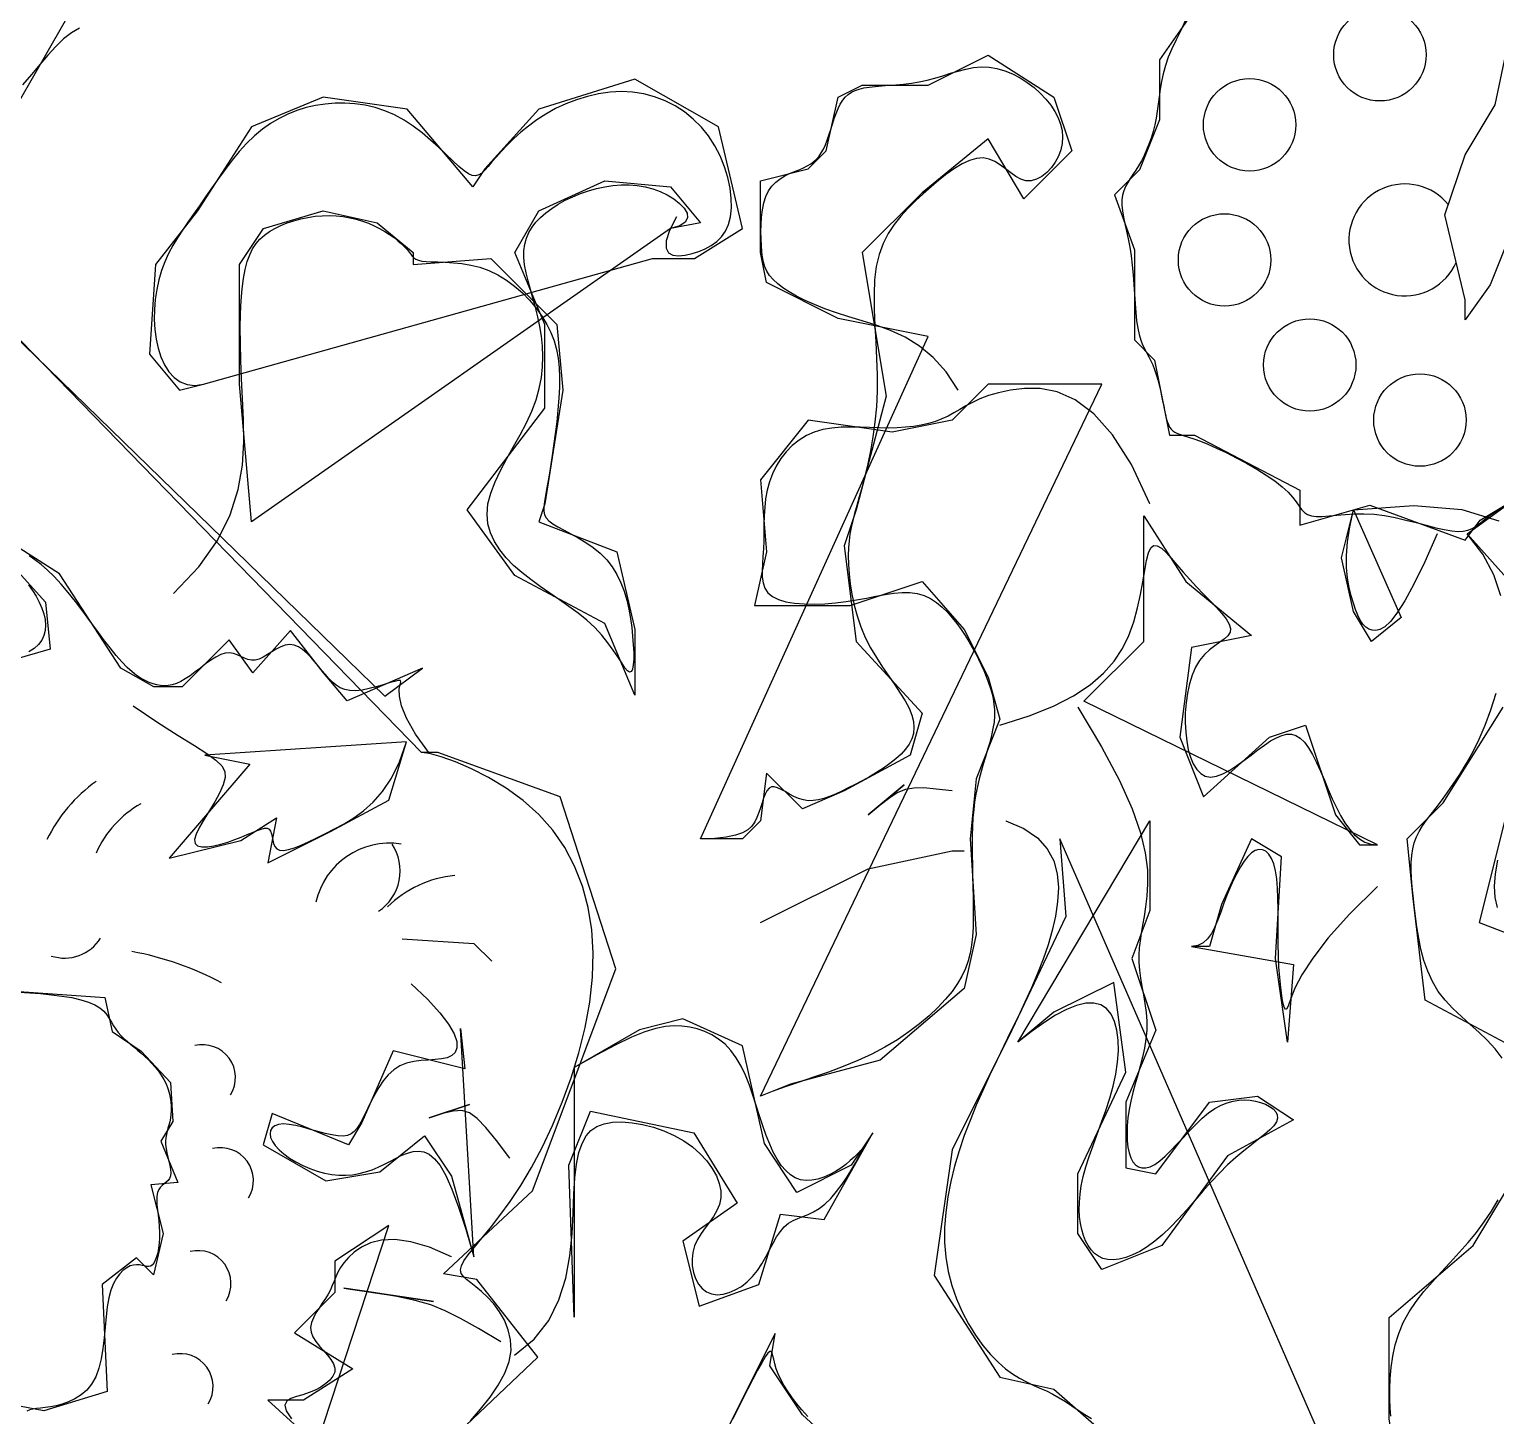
# Model space of a CAD drawing. Header units: metres. Extents: x -5582206 to 1721362, y -2047520 to 6750995.
# Drawn here: x 3671.8 to 3916.4, y 1794.6 to 2026 of the extents above; entities that cross this region are included whole.
import ezdxf

# ---------------------------------------------------------------- set-up
doc = ezdxf.new("R2010")
doc.units = ezdxf.units.M
doc.layers.add('3', color=3, linetype='Continuous')
doc.layers.add('7', color=7, linetype='Continuous')

msp = doc.modelspace()

# ---------------------------------------------------------------- linework, layer by layer
at = {"layer": '3'}
for points in [[(3745.38, 1793.79), (3747.08, 1795.73), (3748.65, 1797.71), (3750.03, 1799.71), (3751.13, 1801.7), (3751.86, 1803.64), (3752.17, 1805.51), (3752.09, 1807.29), (3751.7, 1808.97), (3751.05, 1810.54), (3750.21, 1811.97), (3749.26, 1813.27), (3748.24, 1814.4), (3747.23, 1815.36), (3746.29, 1816.14), (3745.45, 1816.78), (3744.74, 1817.33), (3744.2, 1817.85), (3743.85, 1818.36), (3743.73, 1818.94), (3743.87, 1819.62), (3744.3, 1820.45), (3745.03, 1821.48), (3746.04, 1822.73), (3747.28, 1824.23), (3748.72, 1825.98), (3750.3, 1828.02), (3752, 1830.36), (3753.77, 1833.02), (3755.57, 1836.03), (3757.35, 1839.38), (3759.07, 1843.03), (3760.69, 1846.92), (3762.17, 1850.99), (3763.46, 1855.17), (3764.51, 1859.41), (3765.29, 1863.64), (3765.76, 1867.8), (3765.87, 1871.84), (3765.62, 1875.73), (3765.01, 1879.45), (3764.06, 1882.99), (3762.76, 1886.33), (3761.11, 1889.45), (3759.12, 1892.33), (3756.8, 1894.95), (3754.17, 1897.3), (3751.33, 1899.36), (3748.41, 1901.13), (3745.55, 1902.6), (3742.87, 1903.76), (3740.5, 1904.6), (3738.56, 1905.11), (3737.19, 1905.28), (3483.98, 2165.54)], [(3867.04, 2035.1), (3877.07, 2051.79), (3886.26, 2074.34), (3893.78, 2086.03), (3911.33, 2089.37), (3924.71, 2084.36), (3934.74, 2062.65), (3933.9, 2033.43), (3928.89, 2003.37), (3918.86, 1991.68), (3915.51, 1983.33), (3911.33, 1977.48), (3911.33, 1980.82), (3907.99, 1995.02), (3911.33, 2005.04), (3916.35, 2013.39), (3919.69, 2029.25), (3923.04, 2049.29), (3923.04, 2065.99), (3914.68, 2076.01), (3896.29, 2076.01), (3890.44, 2065.15), (3878.74, 2048.45), (3870.38, 2038.44)], [(3554.52, 2086.59), (3731.08, 1914.69), (3737.37, 1919.4), (3724.79, 1913.9), (3720.86, 1918.61), (3715.36, 1925.68), (3709.07, 1918.61), (3705.14, 1924.11), (3697.28, 1916.26), (3692.56, 1916.26), (3687.06, 1919.4), (3676.84, 1935.1), (3668.19, 1940.6)], [(3933.9, 2035.1), (3866.2, 2029.25), (3860.35, 2020.9), (3860.35, 2010.88), (3857.01, 2002.53), (3852.83, 1998.36), (3856.17, 1989.17), (3856.17, 1974.14), (3859.51, 1970.8), (3861.18, 1962.45), (3862.02, 1958.28), (3866.2, 1958.28), (3883.75, 1949.09), (3883.75, 1943.25), (3895.45, 1946.59), (3911.33, 1940.74), (3913.84, 1944.08), (3922.2, 1949.09)], [(3678.41, 2028.56), (3668.98, 2012.07), (3649.32, 2004.21), (3628.88, 2006.57), (3617.88, 2018.35), (3621.02, 2030.91)], [(3680.15, 2026.16), (3678.8, 2025.42), (3677.49, 2024.39), (3676.19, 2023.13), (3674.88, 2021.68), (3673.53, 2020.1), (3672.12, 2018.44), (3670.62, 2016.75)], [(3864.66, 2027.42), (3863.89, 2025.79), (3863.13, 2024.23), (3862.42, 2022.75), (3861.81, 2021.32), (3861.33, 2019.93), (3860.96, 2018.58), (3860.68, 2017.26), (3860.46, 2015.98), (3860.29, 2014.73), (3860.14, 2013.51), (3859.98, 2012.32), (3859.79, 2011.16), (3859.56, 2010.02), (3859.28, 2008.92), (3858.95, 2007.85), (3858.59, 2006.83), (3858.2, 2005.85), (3857.77, 2004.92), (3857.33, 2004.04), (3856.87, 2003.23), (3856.39, 2002.47), (3855.92, 2001.77), (3855.47, 2001.09), (3855.06, 2000.43), (3854.69, 1999.75), (3854.4, 1999.06), (3854.19, 1998.32), (3854.08, 1997.52), (3854.08, 1996.65), (3854.18, 1995.69), (3854.36, 1994.66), (3854.59, 1993.54), (3854.85, 1992.33), (3855.12, 1991.04), (3855.38, 1989.66), (3855.61, 1988.2), (3855.8, 1986.64), (3855.94, 1985.03), (3856.06, 1983.4), (3856.17, 1981.78), (3856.28, 1980.2), (3856.4, 1978.71), (3856.54, 1977.32), (3856.73, 1976.09), (3856.96, 1975.03), (3857.24, 1974.11), (3857.54, 1973.32), (3857.88, 1972.61), (3858.22, 1971.95), (3858.57, 1971.31), (3858.91, 1970.66), (3859.23, 1969.97), (3859.54, 1969.2), (3859.81, 1968.37), (3860.06, 1967.5), (3860.3, 1966.61), (3860.51, 1965.71), (3860.7, 1964.82), (3860.88, 1963.96), (3861.05, 1963.15), (3861.2, 1962.4), (3861.34, 1961.71), (3861.49, 1961.09), (3861.66, 1960.54), (3861.84, 1960.05), (3862.04, 1959.62), (3862.29, 1959.27), (3862.58, 1958.97), (3862.92, 1958.74), (3863.34, 1958.55), (3863.84, 1958.37), (3864.46, 1958.17), (3865.21, 1957.94), (3866.1, 1957.64), (3867.17, 1957.25), (3868.43, 1956.75), (3869.88, 1956.1), (3871.48, 1955.34), (3873.17, 1954.49), (3874.89, 1953.56), (3876.57, 1952.59), (3878.16, 1951.6), (3879.6, 1950.61), (3880.83, 1949.65), (3881.8, 1948.74), (3882.55, 1947.89), (3883.14, 1947.12), (3883.63, 1946.43), (3884.07, 1945.84), (3884.53, 1945.36), (3885.05, 1945), (3885.7, 1944.78), (3886.52, 1944.69), (3887.51, 1944.7), (3888.65, 1944.79), (3889.93, 1944.92), (3891.34, 1945.04), (3892.85, 1945.13), (3894.46, 1945.15), (3896.15, 1945.06), (3897.9, 1944.83), (3899.68, 1944.5), (3901.46, 1944.1), (3903.2, 1943.66), (3904.87, 1943.23), (3906.44, 1942.82), (3907.86, 1942.49), (3909.11, 1942.27), (3910.16, 1942.18), (3911.04, 1942.23), (3911.78, 1942.38), (3912.43, 1942.64), (3913.02, 1942.98), (3913.59, 1943.39), (3914.18, 1943.85), (3914.82, 1944.36), (3915.54, 1944.89), (3916.34, 1945.44), (3917.2, 1945.99)], [(3826.75, 1965.76), (3826.75, 1965.76), (3824.76, 1968.8), (3822.6, 1971.22), (3820.3, 1973.12), (3817.91, 1974.59), (3815.49, 1975.73), (3813.08, 1976.61), (3810.74, 1977.33), (3808.51, 1977.99), (3806.44, 1978.66), (3804.53, 1979.34), (3802.79, 1980.04), (3801.21, 1980.75), (3799.81, 1981.46), (3798.57, 1982.17), (3797.5, 1982.87), (3796.6, 1983.57), (3795.87, 1984.25), (3795.3, 1984.93), (3794.85, 1985.63), (3794.52, 1986.35), (3794.28, 1987.13), (3794.12, 1987.97), (3794.01, 1988.88), (3793.94, 1989.89), (3793.88, 1991), (3793.86, 1992.18), (3793.88, 1993.41), (3793.96, 1994.65), (3794.1, 1995.87), (3794.34, 1997.03), (3794.66, 1998.09), (3795.1, 1999.04), (3795.66, 1999.84), (3796.32, 2000.5), (3797.05, 2001.06), (3797.83, 2001.52), (3798.63, 2001.9), (3799.44, 2002.25), (3800.21, 2002.56), (3800.93, 2002.87), (3801.58, 2003.19), (3802.16, 2003.54), (3802.68, 2003.92), (3803.14, 2004.34), (3803.55, 2004.82), (3803.93, 2005.37), (3804.27, 2005.99), (3804.6, 2006.69), (3804.9, 2007.48), (3805.2, 2008.34), (3805.49, 2009.25), (3805.78, 2010.17), (3806.08, 2011.08), (3806.4, 2011.96), (3806.73, 2012.78), (3807.09, 2013.52), (3807.49, 2014.15), (3807.92, 2014.68), (3808.4, 2015.13), (3808.95, 2015.49), (3809.56, 2015.79), (3810.26, 2016.02), (3811.04, 2016.2), (3811.92, 2016.34), (3812.91, 2016.46), (3814, 2016.55), (3815.16, 2016.64), (3816.38, 2016.74), (3817.65, 2016.86), (3818.95, 2017.02), (3820.27, 2017.23), (3821.58, 2017.51), (3822.89, 2017.85), (3824.18, 2018.24), (3825.47, 2018.65), (3826.75, 2019.03), (3828.03, 2019.35), (3829.31, 2019.59), (3830.61, 2019.71), (3831.91, 2019.67), (3833.23, 2019.46), (3834.54, 2019.07), (3835.84, 2018.54), (3837.09, 2017.88), (3838.3, 2017.11), (3839.43, 2016.26), (3840.47, 2015.33), (3841.4, 2014.35), (3842.21, 2013.33), (3842.89, 2012.3), (3843.44, 2011.24), (3843.84, 2010.17), (3844.09, 2009.09), (3844.19, 2008.01), (3844.13, 2006.93), (3843.9, 2005.86), (3843.51, 2004.81), (3842.97, 2003.82), (3842.31, 2002.9), (3841.55, 2002.1), (3840.72, 2001.44), (3839.85, 2000.97), (3838.96, 2000.71), (3838.07, 2000.7), (3837.21, 2000.96), (3836.37, 2001.42), (3835.53, 2002.02), (3834.68, 2002.68), (3833.81, 2003.33), (3832.9, 2003.91), (3831.94, 2004.33), (3830.91, 2004.53), (3829.81, 2004.45), (3828.65, 2004.11), (3827.43, 2003.54), (3826.16, 2002.78), (3824.87, 2001.87), (3823.56, 2000.83), (3822.24, 1999.71), (3820.92, 1998.54), (3819.62, 1997.34), (3818.36, 1996.11), (3817.17, 1994.8), (3816.07, 1993.4), (3815.08, 1991.89), (3814.24, 1990.24), (3813.57, 1988.41), (3813.09, 1986.4), (3812.82, 1984.17), (3812.72, 1981.77), (3812.75, 1979.22), (3812.86, 1976.56), (3813.01, 1973.83), (3813.16, 1971.07), (3813.26, 1968.31), (3813.26, 1965.6), (3813.13, 1962.96), (3812.88, 1960.41), (3812.54, 1957.97), (3812.13, 1955.66), (3811.68, 1953.48), (3811.2, 1951.47), (3810.72, 1949.62), (3810.26, 1947.96), (3809.85, 1946.5), (3809.48, 1945.19), (3809.17, 1943.99), (3808.91, 1942.87), (3808.7, 1941.76), (3808.55, 1940.64), (3808.46, 1939.45), (3808.43, 1938.15), (3808.46, 1936.7), (3808.56, 1935.12), (3808.75, 1933.45), (3809.03, 1931.7), (3809.41, 1929.9), (3809.9, 1928.08), (3810.51, 1926.28), (3811.26, 1924.5), (3812.13, 1922.79), (3813.11, 1921.14), (3814.13, 1919.55), (3815.17, 1918.03), (3816.18, 1916.59), (3817.11, 1915.21), (3817.93, 1913.91), (3818.59, 1912.69), (3819.05, 1911.54), (3819.31, 1910.46), (3819.39, 1909.45), (3819.29, 1908.49), (3819.02, 1907.57), (3818.59, 1906.7), (3817.99, 1905.86), (3817.25, 1905.04), (3816.38, 1904.23), (3815.38, 1903.45), (3814.3, 1902.69), (3813.15, 1901.96), (3811.97, 1901.26), (3810.77, 1900.59), (3809.58, 1899.96), (3808.43, 1899.38), (3807.33, 1898.84), (3806.3, 1898.36), (3805.31, 1897.96), (3804.37, 1897.63), (3803.46, 1897.4), (3802.59, 1897.27), (3801.75, 1897.26), (3800.93, 1897.38), (3800.13, 1897.63), (3799.35, 1897.98), (3798.6, 1898.37), (3797.89, 1898.78), (3797.23, 1899.14), (3796.62, 1899.42), (3796.08, 1899.57), (3795.6, 1899.55), (3795.2, 1899.32), (3794.86, 1898.9), (3794.57, 1898.34), (3794.3, 1897.66), (3794.05, 1896.9), (3793.79, 1896.09), (3793.51, 1895.27), (3793.19, 1894.47), (3792.81, 1893.72), (3792.31, 1893.03), (3791.65, 1892.42), (3790.76, 1891.9), (3789.59, 1891.48), (3788.07, 1891.16), (3786.15, 1890.96), (3783.78, 1890.89), (3821.75, 1974.75), (3806.76, 1977.74), (3794.77, 1983.73), (3793.77, 1988.72), (3793.77, 2000.7), (3801.76, 2002.7), (3804.76, 2005.7), (3806.76, 2014.68), (3810.76, 2016.68), (3821.75, 2016.68), (3831.74, 2021.67), (3842.74, 2014.68), (3845.73, 2005.7), (3837.74, 1997.71), (3831.74, 2007.69), (3820.75, 1998.71), (3810.76, 1988.72), (3814.76, 1964.77), (3809.76, 1945.8), (3807.76, 1939.81), (3809.76, 1923.84), (3820.75, 1911.86), (3818.75, 1904.87), (3807.76, 1898.88), (3800.77, 1895.88), (3794.77, 1901.87), (3793.77, 1893.89), (3790.77, 1890.89), (3783.78, 1890.89)], [(3779.78, 1994.71), (3779.78, 1994.71), (3778.62, 1992.41), (3778.06, 1990.69), (3778.03, 1989.48), (3778.42, 1988.7), (3779.14, 1988.3), (3780.1, 1988.19), (3781.2, 1988.3), (3782.36, 1988.56), (3783.49, 1988.91), (3784.57, 1989.36), (3785.57, 1989.91), (3786.47, 1990.58), (3787.26, 1991.38), (3787.92, 1992.33), (3788.43, 1993.43), (3788.77, 1994.71), (3788.93, 1996.17), (3788.9, 1997.78), (3788.7, 1999.49), (3788.32, 2001.27), (3787.76, 2003.06), (3787.04, 2004.85), (3786.16, 2006.57), (3785.11, 2008.19), (3783.91, 2009.68), (3782.57, 2011.02), (3781.1, 2012.2), (3779.53, 2013.22), (3777.86, 2014.07), (3776.12, 2014.74), (3774.31, 2015.22), (3772.45, 2015.51), (3770.57, 2015.6), (3768.67, 2015.5), (3766.77, 2015.23), (3764.9, 2014.8), (3763.06, 2014.24), (3761.28, 2013.55), (3759.58, 2012.75), (3757.96, 2011.85), (3756.46, 2010.88), (3755.06, 2009.85), (3753.77, 2008.8), (3752.59, 2007.73), (3751.52, 2006.68), (3750.56, 2005.67), (3749.71, 2004.73), (3748.97, 2003.87), (3748.33, 2003.11), (3747.77, 2002.48), (3747.26, 2002), (3746.76, 2001.68), (3746.25, 2001.54), (3745.69, 2001.6), (3745.05, 2001.87), (3744.31, 2002.37), (3743.43, 2003.11), (3742.42, 2004.04), (3741.29, 2005.13), (3740.06, 2006.3), (3738.73, 2007.51), (3737.33, 2008.71), (3735.85, 2009.84), (3734.31, 2010.85), (3732.73, 2011.7), (3731.11, 2012.39), (3729.46, 2012.92), (3727.8, 2013.31), (3726.12, 2013.55), (3724.45, 2013.66), (3722.79, 2013.65), (3721.16, 2013.52), (3719.55, 2013.27), (3717.97, 2012.92), (3716.43, 2012.44), (3714.93, 2011.85), (3713.47, 2011.13), (3712.04, 2010.29), (3710.67, 2009.31), (3709.33, 2008.19), (3708.04, 2006.94), (3706.8, 2005.58), (3705.6, 2004.13), (3704.44, 2002.62), (3703.32, 2001.08), (3702.23, 1999.53), (3701.19, 1998.01), (3700.17, 1996.54), (3699.19, 1995.14), (3698.24, 1993.8), (3697.35, 1992.49), (3696.51, 1991.2), (3695.73, 1989.9), (3695.02, 1988.57), (3694.39, 1987.18), (3693.84, 1985.73), (3693.39, 1984.19), (3693.04, 1982.58), (3692.79, 1980.92), (3692.64, 1979.24), (3692.62, 1977.56), (3692.71, 1975.9), (3692.92, 1974.29), (3693.26, 1972.75), (3693.73, 1971.31), (3694.34, 1969.99), (3695.08, 1968.84), (3695.95, 1967.89), (3696.97, 1967.17), (3698.12, 1966.72), (3699.41, 1966.57), (3700.84, 1966.76), (3775.78, 1987.73), (3782.78, 1987.73), (3790.77, 1992.72), (3786.78, 2009.69), (3772.79, 2017.67), (3756.8, 2012.68), (3747.8, 2002.7), (3745.8, 1999.71), (3734.81, 2012.68), (3720.82, 2014.68), (3708.83, 2009.69), (3699.84, 1995.71), (3692.84, 1986.73), (3691.84, 1971.75), (3696.84, 1965.76), (3700.84, 1966.76)], [(3695.84, 1931.82), (3695.84, 1931.82), (3700.08, 1936.29), (3703.19, 1940.68), (3705.32, 1944.99), (3706.64, 1949.18), (3707.34, 1953.23), (3707.57, 1957.13), (3707.51, 1960.84), (3707.33, 1964.35), (3707.17, 1967.64), (3707.05, 1970.7), (3706.99, 1973.54), (3706.98, 1976.15), (3707.02, 1978.55), (3707.12, 1980.72), (3707.28, 1982.67), (3707.5, 1984.4), (3707.78, 1985.92), (3708.13, 1987.24), (3708.55, 1988.38), (3709.04, 1989.37), (3709.61, 1990.23), (3710.26, 1990.97), (3711, 1991.63), (3711.83, 1992.22), (3712.75, 1992.76), (3713.75, 1993.24), (3714.81, 1993.68), (3715.93, 1994.05), (3717.09, 1994.36), (3718.27, 1994.61), (3719.46, 1994.78), (3720.66, 1994.88), (3721.83, 1994.9), (3722.99, 1994.85), (3724.13, 1994.73), (3725.24, 1994.55), (3726.31, 1994.3), (3727.35, 1993.99), (3728.36, 1993.63), (3729.32, 1993.22), (3730.23, 1992.76), (3731.09, 1992.27), (3731.89, 1991.75), (3732.63, 1991.22), (3733.29, 1990.69), (3733.88, 1990.18), (3734.39, 1989.68), (3734.81, 1989.22), (3735.15, 1988.81), (3735.42, 1988.44), (3735.68, 1988.12), (3735.96, 1987.85), (3736.29, 1987.62), (3736.71, 1987.45), (3737.26, 1987.31), (3737.98, 1987.23), (3738.89, 1987.18), (3739.97, 1987.16), (3741.19, 1987.12), (3742.54, 1987.04), (3743.96, 1986.89), (3745.45, 1986.64), (3746.96, 1986.27), (3748.47, 1985.73), (3749.95, 1985.02), (3751.38, 1984.14), (3752.76, 1983.12), (3754.05, 1981.99), (3755.25, 1980.76), (3756.34, 1979.46), (3757.3, 1978.11), (3758.13, 1976.75), (3758.8, 1975.37), (3759.33, 1973.98), (3759.73, 1972.56), (3760, 1971.09), (3760.17, 1969.56), (3760.24, 1967.95), (3760.22, 1966.25), (3760.13, 1964.43), (3759.97, 1962.51), (3759.77, 1960.5), (3759.52, 1958.47), (3759.25, 1956.45), (3758.97, 1954.49), (3758.68, 1952.64), (3758.39, 1950.95), (3758.13, 1949.46), (3757.9, 1948.21), (3757.72, 1947.17), (3757.63, 1946.31), (3757.63, 1945.59), (3757.76, 1944.98), (3758.04, 1944.45), (3758.48, 1943.96), (3759.13, 1943.47), (3759.98, 1942.95), (3761, 1942.39), (3762.15, 1941.78), (3763.38, 1941.1), (3764.63, 1940.34), (3765.87, 1939.49), (3767.05, 1938.54), (3768.12, 1937.48), (3769.05, 1936.3), (3769.83, 1935.01), (3770.48, 1933.64), (3771.02, 1932.2), (3771.45, 1930.71), (3771.8, 1929.2), (3772.07, 1927.68), (3772.29, 1926.17), (3772.45, 1924.69), (3772.56, 1923.29), (3772.62, 1922), (3772.62, 1920.86), (3772.56, 1919.92), (3772.43, 1919.22), (3772.23, 1918.79), (3771.95, 1918.68), (3771.6, 1918.91), (3771.16, 1919.45), (3770.62, 1920.24), (3769.97, 1921.24), (3769.21, 1922.38), (3768.32, 1923.62), (3767.3, 1924.9), (3766.12, 1926.17), (3764.8, 1927.38), (3763.36, 1928.55), (3761.82, 1929.69), (3760.23, 1930.8), (3758.62, 1931.91), (3757.01, 1933.02), (3755.45, 1934.15), (3753.97, 1935.32), (3752.59, 1936.53), (3751.35, 1937.79), (3750.27, 1939.11), (3749.39, 1940.5), (3748.72, 1941.95), (3748.3, 1943.48), (3748.15, 1945.1), (3748.3, 1946.8), (3748.77, 1948.59), (3749.49, 1950.45), (3750.42, 1952.38), (3751.47, 1954.35), (3752.58, 1956.34), (3753.69, 1958.33), (3754.73, 1960.32), (3755.63, 1962.27), (3756.34, 1964.18), (3756.87, 1966.05), (3757.22, 1967.87), (3757.42, 1969.65), (3757.48, 1971.4), (3757.41, 1973.1), (3757.23, 1974.77), (3756.96, 1976.41), (3756.62, 1978.02), (3756.22, 1979.59), (3755.8, 1981.11), (3755.38, 1982.59), (3755, 1984.01), (3754.67, 1985.37), (3754.43, 1986.67), (3754.3, 1987.89), (3754.31, 1989.04), (3754.45, 1990.12), (3754.73, 1991.12), (3755.13, 1992.07), (3755.66, 1992.97), (3756.31, 1993.81), (3757.08, 1994.61), (3757.96, 1995.38), (3758.95, 1996.11), (3760.04, 1996.8), (3761.2, 1997.45), (3762.44, 1998.04), (3763.73, 1998.57), (3765.06, 1999.03), (3766.42, 1999.41), (3767.79, 1999.71), (3769.16, 1999.91), (3770.53, 2000.01), (3771.88, 2000.02), (3773.21, 1999.91), (3774.52, 1999.7), (3775.79, 1999.38), (3777.02, 1998.94), (3778.2, 1998.37), (3779.31, 1997.69), (3780.29, 1996.93), (3781.05, 1996.12), (3781.52, 1995.3), (3781.6, 1994.51), (3781.23, 1993.79), (3780.32, 1993.18), (3778.78, 1992.72), (3708.83, 1943.8), (3706.83, 1966.76), (3706.83, 1986.73), (3710.83, 1992.72), (3720.82, 1995.71), (3729.82, 1993.72), (3735.81, 1988.72), (3735.81, 1986.73), (3748.8, 1987.73), (3759.79, 1976.75), (3760.79, 1965.76), (3757.8, 1946.8), (3756.8, 1943.8), (3769.79, 1938.81), (3772.79, 1925.83), (3772.79, 1914.85), (3767.79, 1926.83), (3752.8, 1934.82), (3744.81, 1945.8), (3757.8, 1962.77), (3757.8, 1976.75), (3752.8, 1988.72), (3756.8, 1995.71), (3767.79, 2000.7), (3778.78, 1999.71), (3783.78, 1993.72), (3778.78, 1992.72)], [(3858.72, 1946.8), (3858.72, 1946.8), (3855.67, 1953.39), (3852.53, 1958.32), (3849.37, 1961.84), (3846.26, 1964.14), (3843.26, 1965.47), (3840.42, 1966.03), (3837.81, 1966.05), (3835.49, 1965.76), (3833.5, 1965.35), (3831.81, 1964.85), (3830.37, 1964.31), (3829.13, 1963.73), (3828.03, 1963.13), (3827.02, 1962.54), (3826.06, 1961.97), (3825.08, 1961.44), (3824.05, 1960.97), (3822.96, 1960.56), (3821.8, 1960.22), (3820.58, 1959.94), (3819.3, 1959.72), (3817.96, 1959.57), (3816.56, 1959.47), (3815.09, 1959.44), (3813.56, 1959.47), (3811.99, 1959.53), (3810.4, 1959.58), (3808.8, 1959.61), (3807.22, 1959.57), (3805.67, 1959.44), (3804.18, 1959.19), (3802.76, 1958.78), (3801.44, 1958.19), (3800.21, 1957.43), (3799.09, 1956.52), (3798.08, 1955.49), (3797.19, 1954.35), (3796.42, 1953.11), (3795.78, 1951.81), (3795.27, 1950.46), (3794.9, 1949.07), (3794.64, 1947.66), (3794.48, 1946.24), (3794.39, 1944.82), (3794.35, 1943.41), (3794.33, 1942.01), (3794.31, 1940.64), (3794.27, 1939.31), (3794.19, 1938.02), (3794.11, 1936.8), (3794.06, 1935.64), (3794.08, 1934.57), (3794.23, 1933.59), (3794.53, 1932.71), (3795.03, 1931.95), (3795.77, 1931.32), (3796.78, 1930.83), (3798.02, 1930.47), (3799.46, 1930.23), (3801.06, 1930.1), (3802.76, 1930.07), (3804.53, 1930.13), (3806.32, 1930.28), (3808.09, 1930.49), (3809.81, 1930.77), (3811.46, 1931.07), (3813.05, 1931.38), (3814.57, 1931.66), (3816.02, 1931.87), (3817.39, 1931.99), (3818.69, 1931.98), (3819.92, 1931.82), (3821.07, 1931.48), (3822.14, 1930.98), (3823.14, 1930.34), (3824.08, 1929.58), (3824.96, 1928.72), (3825.77, 1927.8), (3826.54, 1926.83), (3827.25, 1925.83), (3827.91, 1924.84), (3828.53, 1923.84), (3829.11, 1922.85), (3829.64, 1921.86), (3830.14, 1920.88), (3830.6, 1919.91), (3831.02, 1918.96), (3831.41, 1918.01), (3831.77, 1917.08), (3832.09, 1916.16), (3832.36, 1915.24), (3832.58, 1914.31), (3832.73, 1913.37), (3832.82, 1912.4), (3832.82, 1911.4), (3832.74, 1910.36), (3832.57, 1909.28), (3832.33, 1908.15), (3832.03, 1906.99), (3831.68, 1905.81), (3831.31, 1904.59), (3830.94, 1903.36), (3830.58, 1902.12), (3830.24, 1900.88), (3829.96, 1899.63), (3829.71, 1898.36), (3829.51, 1897.08), (3829.35, 1895.76), (3829.23, 1894.39), (3829.14, 1892.97), (3829.09, 1891.47), (3829.08, 1889.9), (3829.09, 1888.23), (3829.13, 1886.5), (3829.18, 1884.72), (3829.22, 1882.93), (3829.27, 1881.14), (3829.29, 1879.39), (3829.29, 1877.7), (3829.25, 1876.09), (3829.16, 1874.58), (3829, 1873.16), (3828.77, 1871.81), (3828.43, 1870.51), (3827.98, 1869.25), (3827.39, 1867.99), (3826.66, 1866.73), (3825.75, 1865.44), (3824.66, 1864.11), (3823.38, 1862.75), (3821.94, 1861.37), (3820.32, 1860.01), (3818.55, 1858.67), (3816.63, 1857.37), (3814.55, 1856.12), (3812.34, 1854.96), (3810, 1853.88), (3807.58, 1852.88), (3805.11, 1851.95), (3802.65, 1851.09), (3800.24, 1850.27), (3797.92, 1849.48), (3795.75, 1848.72), (3793.77, 1847.97), (3850.73, 1966.76), (3831.74, 1966.76), (3825.75, 1960.77), (3815.75, 1958.78), (3801.76, 1960.77), (3793.77, 1950.79), (3794.77, 1938.81), (3792.77, 1929.83), (3808.76, 1929.83), (3820.75, 1933.82), (3827.75, 1925.83), (3831.74, 1917.85), (3833.74, 1910.86), (3829.74, 1900.88), (3828.75, 1890.89), (3829.74, 1874.92), (3827.75, 1865.94), (3813.76, 1853.96), (3798.77, 1849.96), (3793.77, 1847.97)], [(3917.3, 1931.45), (3916.12, 1934.93), (3914.28, 1938.4), (3911.69, 1941.81), (3922.68, 1949.79)], [(3906.69, 1941.81), (3906.69, 1941.81), (3904.6, 1937.11), (3902.81, 1933.41), (3901.28, 1930.6), (3899.98, 1928.56), (3898.88, 1927.16), (3897.94, 1926.29), (3897.14, 1925.83), (3896.45, 1925.67), (3895.83, 1925.69), (3895.26, 1925.88), (3894.76, 1926.23), (3894.29, 1926.74), (3893.86, 1927.4), (3893.46, 1928.21), (3893.08, 1929.16), (3892.7, 1930.24), (3892.33, 1931.47), (3892, 1932.85), (3891.73, 1934.41), (3891.58, 1936.18), (3891.56, 1938.18), (3891.72, 1940.43), (3892.09, 1942.96), (3892.7, 1945.8), (3900.69, 1927.83), (3895.7, 1923.84), (3892.7, 1928.83), (3890.7, 1937.81), (3892.7, 1945.8)], [(3892.7, 1945.8), (3892.7, 1945.8), (3902.81, 1946.52), (3910.81, 1945.83), (3916.95, 1943.97)], [(3833.74, 1909.86), (3833.74, 1909.86), (3838.58, 1911.4), (3842.65, 1913.04), (3846.03, 1914.77), (3848.79, 1916.6), (3851.02, 1918.52), (3852.78, 1920.53), (3854.16, 1922.64), (3855.23, 1924.83), (3856.05, 1927.12), (3856.69, 1929.42), (3857.18, 1931.66), (3857.56, 1933.78), (3857.88, 1935.69), (3858.18, 1937.33), (3858.5, 1938.62), (3858.89, 1939.48), (3859.38, 1939.86), (3859.98, 1939.81), (3860.67, 1939.4), (3861.45, 1938.69), (3862.32, 1937.74), (3863.27, 1936.62), (3864.29, 1935.4), (3865.39, 1934.15), (3866.53, 1932.92), (3867.69, 1931.73), (3868.82, 1930.59), (3869.86, 1929.51), (3870.77, 1928.51), (3871.5, 1927.58), (3872, 1926.74), (3872.21, 1926), (3872.12, 1925.36), (3871.76, 1924.79), (3871.18, 1924.26), (3870.44, 1923.71), (3869.61, 1923.12), (3868.72, 1922.44), (3867.85, 1921.64), (3867.05, 1920.68), (3866.36, 1919.52), (3865.8, 1918.2), (3865.35, 1916.74), (3865.01, 1915.18), (3864.78, 1913.57), (3864.66, 1911.92), (3864.64, 1910.29), (3864.72, 1908.7), (3864.89, 1907.18), (3865.16, 1905.77), (3865.52, 1904.5), (3865.99, 1903.39), (3866.56, 1902.48), (3867.23, 1901.79), (3868, 1901.36), (3868.88, 1901.21), (3869.87, 1901.36), (3870.94, 1901.76), (3872.08, 1902.37), (3873.26, 1903.12), (3874.45, 1903.97), (3875.63, 1904.86), (3876.78, 1905.73), (3877.88, 1906.53), (3878.9, 1907.22), (3879.85, 1907.76), (3880.75, 1908.14), (3881.58, 1908.34), (3882.37, 1908.35), (3883.12, 1908.15), (3883.84, 1907.71), (3884.54, 1907.03), (3885.22, 1906.1), (3885.89, 1904.94), (3886.55, 1903.62), (3887.2, 1902.18), (3887.86, 1900.66), (3888.52, 1899.11), (3889.19, 1897.59), (3889.87, 1896.13), (3890.57, 1894.79), (3891.29, 1893.58), (3892.04, 1892.52), (3892.85, 1891.61), (3893.7, 1890.88), (3894.62, 1890.34), (3895.62, 1890.01), (3896.7, 1889.9), (3847.73, 1913.85), (3857.72, 1923.84), (3857.72, 1944.8), (3864.72, 1933.82), (3875.71, 1924.83), (3865.72, 1922.84), (3863.72, 1907.86), (3867.72, 1897.88), (3878.71, 1907.86), (3884.71, 1909.86), (3889.7, 1894.89), (3893.7, 1889.9), (3896.7, 1889.9)], [(3919.68, 1932.82), (3911.69, 1941.81)], [(3667.4, 1938.25), (3674.48, 1930.39), (3675.27, 1922.54), (3664.26, 1919.4)], [(3738.56, 1905.11), (3738.56, 1905.11), (3736.23, 1908.37), (3734.72, 1911.02), (3733.87, 1913.11), (3733.52, 1914.7), (3733.5, 1915.85), (3733.63, 1916.63), (3733.75, 1917.1), (3733.7, 1917.3), (3733.34, 1917.31), (3732.7, 1917.17), (3731.83, 1916.91), (3730.8, 1916.6), (3729.67, 1916.27), (3728.49, 1915.96), (3727.32, 1915.72), (3726.23, 1915.6), (3725.26, 1915.63), (3724.41, 1915.8), (3723.66, 1916.1), (3722.97, 1916.52), (3722.35, 1917.03), (3721.76, 1917.63), (3721.18, 1918.29), (3720.6, 1919), (3720, 1919.75), (3719.37, 1920.51), (3718.73, 1921.23), (3718.06, 1921.9), (3717.38, 1922.48), (3716.67, 1922.93), (3715.96, 1923.22), (3715.23, 1923.32), (3714.48, 1923.22), (3713.74, 1922.95), (3712.99, 1922.56), (3712.25, 1922.11), (3711.52, 1921.65), (3710.8, 1921.23), (3710.12, 1920.89), (3709.46, 1920.71), (3708.84, 1920.7), (3708.24, 1920.84), (3707.66, 1921.07), (3707.07, 1921.34), (3706.47, 1921.62), (3705.85, 1921.83), (3705.19, 1921.94), (3704.48, 1921.88), (3703.72, 1921.64), (3702.9, 1921.23), (3702.06, 1920.69), (3701.19, 1920.07), (3700.32, 1919.4), (3699.45, 1918.74), (3698.61, 1918.11), (3697.8, 1917.57), (3697.04, 1917.13), (3696.32, 1916.82), (3695.63, 1916.6), (3694.97, 1916.49), (3694.32, 1916.45), (3693.69, 1916.5), (3693.06, 1916.61), (3692.43, 1916.78), (3691.78, 1917), (3691.12, 1917.3), (3690.42, 1917.67), (3689.69, 1918.15), (3688.92, 1918.76), (3688.1, 1919.5), (3687.22, 1920.41), (3686.27, 1921.49), (3685.25, 1922.76), (3684.17, 1924.18), (3683.05, 1925.71), (3681.88, 1927.3), (3680.69, 1928.91), (3679.49, 1930.49), (3678.29, 1932), (3677.1, 1933.4), (3675.93, 1934.65), (3674.81, 1935.74), (3673.73, 1936.68), (3672.71, 1937.48), (3671.77, 1938.13)], [(3671.64, 1933.29), (3672.29, 1932.34), (3672.9, 1931.37), (3673.43, 1930.39), (3673.87, 1929.41), (3674.2, 1928.44), (3674.41, 1927.49), (3674.5, 1926.56), (3674.44, 1925.68), (3674.22, 1924.83), (3673.85, 1924.05), (3673.3, 1923.32), (3672.57, 1922.67), (3671.69, 1922.09)], [(3917.52, 1854.29), (3916.36, 1855.84), (3915.05, 1857.27), (3913.65, 1858.62), (3912.19, 1859.93), (3910.73, 1861.22), (3909.32, 1862.55), (3908.01, 1863.94), (3906.86, 1865.44), (3905.89, 1867.06), (3905.11, 1868.8), (3904.48, 1870.61), (3903.98, 1872.47), (3903.6, 1874.34), (3903.3, 1876.2), (3903.06, 1878.01), (3902.86, 1879.75), (3902.68, 1881.38), (3902.53, 1882.9), (3902.42, 1884.33), (3902.36, 1885.67), (3902.36, 1886.93), (3902.44, 1888.1), (3902.6, 1889.2), (3902.86, 1890.23), (3903.23, 1891.2), (3903.69, 1892.14), (3904.26, 1893.06), (3904.92, 1894.01), (3905.66, 1895.01), (3906.49, 1896.08), (3907.39, 1897.25), (3908.36, 1898.55), (3909.38, 1900), (3910.45, 1901.61), (3911.54, 1903.4), (3912.62, 1905.37), (3913.69, 1907.52), (3914.7, 1909.87), (3915.65, 1912.42), (3916.52, 1915.18)], [(3689.11, 1913.06), (3689.11, 1913.06), (3693.22, 1910.3), (3696.61, 1908.14), (3699.32, 1906.45), (3701.41, 1905.12), (3702.91, 1904.03), (3703.89, 1903.07), (3704.39, 1902.13), (3704.45, 1901.1), (3704.13, 1899.88), (3703.52, 1898.52), (3702.73, 1897.07), (3701.84, 1895.6), (3700.96, 1894.17), (3700.19, 1892.85), (3699.61, 1891.69), (3699.33, 1890.76), (3699.43, 1890.11), (3699.86, 1889.71), (3700.57, 1889.54), (3701.49, 1889.55), (3702.56, 1889.71), (3703.72, 1889.99), (3704.91, 1890.35), (3706.07, 1890.76), (3707.14, 1891.18), (3708.12, 1891.59), (3709, 1891.97), (3709.78, 1892.29), (3710.45, 1892.52), (3711.01, 1892.65), (3711.46, 1892.66), (3711.8, 1892.51), (3712.03, 1892.19), (3712.18, 1891.75), (3712.29, 1891.23), (3712.39, 1890.67), (3712.53, 1890.12), (3712.75, 1889.63), (3713.07, 1889.25), (3713.55, 1889.02), (3714.2, 1888.97), (3715.02, 1889.11), (3716, 1889.4), (3717.12, 1889.84), (3718.37, 1890.39), (3719.73, 1891.04), (3721.18, 1891.77), (3722.71, 1892.57), (3724.3, 1893.42), (3725.93, 1894.39), (3727.56, 1895.56), (3729.17, 1897), (3730.72, 1898.79), (3732.19, 1901.02), (3733.54, 1903.75), (3734.74, 1907.08), (3701.08, 1904.84), (3708.56, 1903.34), (3695.1, 1887.65), (3707.06, 1890.64), (3713.05, 1894.37), (3711.55, 1886.9), (3722.03, 1892.13), (3731.75, 1897.36), (3734.74, 1907.08)], [(3846.73, 1912.86), (3846.73, 1912.86), (3850.69, 1906.26), (3853.66, 1900.64), (3855.77, 1895.88), (3857.16, 1891.88), (3857.97, 1888.53), (3858.33, 1885.73), (3858.37, 1883.36), (3858.22, 1881.33), (3858.02, 1879.53), (3857.78, 1877.92), (3857.54, 1876.47), (3857.31, 1875.14), (3857.11, 1873.89), (3856.96, 1872.68), (3856.88, 1871.48), (3856.89, 1870.26), (3857, 1868.98), (3857.19, 1867.65), (3857.43, 1866.27), (3857.68, 1864.85), (3857.92, 1863.41), (3858.11, 1861.93), (3858.22, 1860.44), (3858.22, 1858.95), (3858.1, 1857.45), (3857.85, 1855.96), (3857.53, 1854.46), (3857.14, 1852.98), (3856.72, 1851.5), (3856.3, 1850.03), (3855.91, 1848.58), (3855.56, 1847.14), (3855.29, 1845.71), (3855.09, 1844.32), (3854.97, 1842.98), (3854.94, 1841.71), (3854.97, 1840.52), (3855.09, 1839.44), (3855.29, 1838.48), (3855.56, 1837.65), (3855.91, 1836.98), (3856.34, 1836.47), (3856.84, 1836.13), (3857.41, 1835.97), (3858.06, 1835.98), (3858.77, 1836.18), (3859.55, 1836.57), (3860.39, 1837.15), (3861.29, 1837.93), (3862.25, 1838.87), (3863.25, 1839.91), (3864.28, 1841.02), (3865.34, 1842.14), (3866.41, 1843.24), (3867.48, 1844.25), (3868.55, 1845.14), (3869.6, 1845.87), (3870.64, 1846.43), (3871.66, 1846.85), (3872.65, 1847.14), (3873.62, 1847.29), (3874.57, 1847.34), (3875.49, 1847.28), (3876.38, 1847.14), (3877.23, 1846.91), (3878.03, 1846.61), (3878.73, 1846.25), (3879.31, 1845.83), (3879.75, 1845.35), (3880.01, 1844.82), (3880.06, 1844.25), (3879.88, 1843.64), (3879.44, 1843), (3878.76, 1842.31), (3877.89, 1841.57), (3876.86, 1840.75), (3875.69, 1839.85), (3874.42, 1838.85), (3873.08, 1837.73), (3871.71, 1836.49), (3870.34, 1835.11), (3868.97, 1833.64), (3867.6, 1832.1), (3866.24, 1830.54), (3864.89, 1828.99), (3863.54, 1827.5), (3862.21, 1826.11), (3860.89, 1824.84), (3859.59, 1823.74), (3858.31, 1822.81), (3857.07, 1822.05), (3855.87, 1821.45), (3854.73, 1821.02), (3853.65, 1820.75), (3852.65, 1820.63), (3851.73, 1820.68), (3850.9, 1820.88), (3850.16, 1821.23), (3849.51, 1821.7), (3848.94, 1822.3), (3848.45, 1823.01), (3848.03, 1823.82), (3847.68, 1824.71), (3847.4, 1825.67), (3847.18, 1826.7), (3847.03, 1827.8), (3846.97, 1828.97), (3846.98, 1830.23), (3847.09, 1831.57), (3847.31, 1833), (3847.63, 1834.52), (3848.07, 1836.15), (3848.62, 1837.89), (3849.27, 1839.72), (3849.97, 1841.62), (3850.69, 1843.58), (3851.39, 1845.58), (3852.05, 1847.6), (3852.61, 1849.62), (3853.06, 1851.63), (3853.36, 1853.6), (3853.49, 1855.51), (3853.46, 1857.3), (3853.25, 1858.94), (3852.86, 1860.39), (3852.29, 1861.61), (3851.52, 1862.55), (3850.56, 1863.19), (3849.4, 1863.49), (3848.05, 1863.44), (3846.53, 1863.08), (3844.84, 1862.41), (3843, 1861.45), (3841.03, 1860.21), (3838.94, 1858.7), (3836.74, 1856.95), (3858.72, 1893.89), (3858.72, 1878.91), (3855.73, 1870.93), (3859.72, 1858.95), (3854.73, 1846.97), (3854.73, 1835.99), (3859.72, 1834.99), (3868.72, 1846.97), (3876.71, 1847.97), (3882.71, 1843.97), (3871.71, 1837.98), (3860.72, 1823.01), (3850.73, 1819.02), (3846.73, 1825.01), (3846.73, 1834.99), (3854.73, 1851.96), (3852.73, 1866.93), (3842.74, 1861.94), (3836.74, 1856.95)], [(3919.68, 1855.95), (3904.69, 1863.94), (3902.69, 1880.91), (3901.69, 1890.89), (3907.69, 1896.88), (3917.68, 1912.86)], [(3670.49, 1723.89), (3686.24, 1723.89), (3698.29, 1728.52), (3705.7, 1733.15), (3712.18, 1740.55), (3699.21, 1739.63), (3689.02, 1735.92), (3683.46, 1741.48), (3697.36, 1748.88), (3714.96, 1757.21), (3719.59, 1768.31), (3733.49, 1779.42), (3738.12, 1786.82), (3756.65, 1804.41), (3746.46, 1817.36), (3740.9, 1818.29), (3755.72, 1832.17), (3769.62, 1869.19), (3760.35, 1897.88), (3739.97, 1905.28), (3737.19, 1905.28)], [(3825.75, 1898.88), (3825.75, 1898.88), (3823.1, 1899.2), (3821.03, 1899.38), (3819.39, 1899.37), (3818, 1899.13), (3816.71, 1898.61), (3815.35, 1897.76), (3813.75, 1896.53), (3811.76, 1894.89), (3817.75, 1899.88), (3811.76, 1894.89)], [(3918.68, 1896.88), (3913.68, 1876.92), (3926.68, 1871.93)], [(3834.74, 1893.89), (3834.74, 1893.89), (3837.73, 1892.61), (3840, 1891.04), (3841.63, 1889.23), (3842.7, 1887.22), (3843.3, 1885.05), (3843.49, 1882.76), (3843.36, 1880.4), (3842.99, 1878), (3842.44, 1875.6), (3841.75, 1873.21), (3840.93, 1870.81), (3840, 1868.42), (3838.98, 1866.02), (3837.89, 1863.62), (3836.75, 1861.21), (3835.57, 1858.78), (3834.38, 1856.34), (3833.19, 1853.88), (3832.01, 1851.41), (3830.87, 1848.92), (3829.77, 1846.42), (3828.74, 1843.9), (3827.78, 1841.37), (3826.91, 1838.82), (3826.16, 1836.25), (3825.53, 1833.68), (3825.03, 1831.12), (3824.69, 1828.56), (3824.5, 1826.03), (3824.5, 1823.54), (3824.69, 1821.09), (3825.08, 1818.68), (3825.69, 1816.35), (3826.48, 1814.1), (3827.42, 1811.95), (3828.5, 1809.93), (3829.66, 1808.06), (3830.89, 1806.35), (3832.15, 1804.84), (3833.41, 1803.54), (3834.64, 1802.47), (3835.85, 1801.59), (3837.02, 1800.87), (3838.18, 1800.26), (3839.3, 1799.73), (3840.41, 1799.24), (3841.5, 1798.75), (3842.57, 1798.22), (3843.62, 1797.62), (3844.67, 1796.97), (3845.73, 1796.27), (3846.8, 1795.56), (3847.89, 1794.84), (3849.01, 1794.15)], [(3793.77, 1876.92), (3811.76, 1885.9), (3825.75, 1888.9), (3827.75, 1888.9)], [(3890.7, 1783.08), (3843.73, 1890.89), (3844.73, 1877.92), (3835.74, 1858.95), (3825.75, 1838.98), (3822.75, 1818.02), (3833.74, 1801.05), (3842.74, 1799.05), (3850.73, 1792.06)], [(3896.7, 1882.91), (3896.7, 1882.91), (3892.06, 1878.34), (3888.52, 1874.38), (3885.93, 1871), (3884.13, 1868.19), (3882.96, 1865.95), (3882.26, 1864.27), (3881.87, 1863.13), (3881.62, 1862.53), (3881.4, 1862.43), (3881.18, 1862.81), (3880.96, 1863.58), (3880.76, 1864.7), (3880.58, 1866.1), (3880.42, 1867.73), (3880.29, 1869.53), (3880.21, 1871.43), (3880.17, 1873.38), (3880.15, 1875.34), (3880.15, 1877.29), (3880.15, 1879.18), (3880.12, 1880.99), (3880.04, 1882.68), (3879.92, 1884.22), (3879.71, 1885.57), (3879.41, 1886.71), (3879.04, 1887.63), (3878.59, 1888.33), (3878.09, 1888.81), (3877.53, 1889.08), (3876.95, 1889.13), (3876.33, 1888.95), (3875.71, 1888.56), (3875.09, 1887.96), (3874.47, 1887.17), (3873.86, 1886.21), (3873.26, 1885.12), (3872.67, 1883.93), (3872.11, 1882.66), (3871.56, 1881.34), (3871.05, 1880), (3870.56, 1878.66), (3870.08, 1877.38), (3869.57, 1876.19), (3869.01, 1875.12), (3868.37, 1874.22), (3867.63, 1873.53), (3866.75, 1873.08), (3865.72, 1872.92), (3882.71, 1869.93), (3881.71, 1856.95), (3879.71, 1870.93), (3880.71, 1887.9), (3875.71, 1890.89), (3870.72, 1879.91), (3868.72, 1872.92), (3865.72, 1872.92)], [(3916.75, 1887.34), (3916.37, 1885.07), (3916.22, 1882.98), (3916.32, 1881.09), (3916.68, 1879.41)], [(3733.99, 1874.2), (3745.96, 1873.45), (3748.95, 1870.46)], [(3666.9, 1865.62), (3684.37, 1864.4), (3685.59, 1858.72), (3690.46, 1855.47), (3695.33, 1850.2), (3695.74, 1843.71), (3693.71, 1840.46), (3696.55, 1833.56), (3692.08, 1833.16), (3694.11, 1825.04), (3692.49, 1818.14), (3689.65, 1820.98), (3683.96, 1816.52), (3684.77, 1798.67), (3674.21, 1795.42), (3670.15, 1796.23)], [(3670.08, 1865.28), (3671.85, 1865.19), (3673.67, 1865.06), (3675.48, 1864.88), (3677.23, 1864.66), (3678.88, 1864.39), (3680.37, 1864.05), (3681.66, 1863.66), (3682.71, 1863.19), (3683.54, 1862.67), (3684.19, 1862.11), (3684.71, 1861.52), (3685.13, 1860.91), (3685.5, 1860.3), (3685.84, 1859.7), (3686.19, 1859.13), (3686.6, 1858.59), (3687.06, 1858.07), (3687.56, 1857.58), (3688.1, 1857.11), (3688.66, 1856.63), (3689.25, 1856.15), (3689.85, 1855.65), (3690.46, 1855.14), (3691.07, 1854.59), (3691.67, 1854.01), (3692.25, 1853.4), (3692.8, 1852.77), (3693.32, 1852.11), (3693.8, 1851.43), (3694.23, 1850.72), (3694.59, 1850), (3694.88, 1849.25), (3695.11, 1848.5), (3695.28, 1847.74), (3695.39, 1847), (3695.45, 1846.26), (3695.45, 1845.56), (3695.42, 1844.88), (3695.33, 1844.25), (3695.22, 1843.66), (3695.07, 1843.11), (3694.92, 1842.59), (3694.77, 1842.08), (3694.65, 1841.56), (3694.55, 1841.02), (3694.51, 1840.46), (3694.52, 1839.85), (3694.61, 1839.19), (3694.74, 1838.5), (3694.91, 1837.78), (3695.08, 1837.07), (3695.23, 1836.38), (3695.34, 1835.73), (3695.38, 1835.15), (3695.33, 1834.64), (3695.18, 1834.23), (3694.94, 1833.9), (3694.64, 1833.61), (3694.3, 1833.33), (3693.96, 1833.05), (3693.64, 1832.73), (3693.37, 1832.35), (3693.17, 1831.87), (3693.06, 1831.28), (3693.04, 1830.59), (3693.08, 1829.81), (3693.16, 1828.96), (3693.26, 1828.07), (3693.37, 1827.14), (3693.45, 1826.19), (3693.51, 1825.24), (3693.5, 1824.32), (3693.45, 1823.43), (3693.35, 1822.59), (3693.2, 1821.82), (3693.02, 1821.14), (3692.8, 1820.56), (3692.56, 1820.09), (3692.29, 1819.77), (3692, 1819.58), (3691.69, 1819.52), (3691.35, 1819.54), (3690.98, 1819.61), (3690.59, 1819.71), (3690.15, 1819.79), (3689.68, 1819.82), (3689.17, 1819.77), (3688.62, 1819.61), (3688.04, 1819.32), (3687.46, 1818.9), (3686.88, 1818.32), (3686.33, 1817.59), (3685.83, 1816.68), (3685.4, 1815.58), (3685.04, 1814.29), (3684.78, 1812.8), (3684.59, 1811.15), (3684.43, 1809.41), (3684.26, 1807.62), (3684.06, 1805.84), (3683.79, 1804.12), (3683.4, 1802.53), (3682.88, 1801.1), (3682.18, 1799.89), (3681.35, 1798.89), (3680.41, 1798.08), (3679.39, 1797.43), (3678.34, 1796.93), (3677.28, 1796.56), (3676.25, 1796.28), (3675.3, 1796.1), (3674.43, 1795.97), (3673.66, 1795.88), (3672.98, 1795.81), (3672.38, 1795.72), (3671.85, 1795.58), (3671.38, 1795.38)], [(3735.49, 1866.72), (3735.49, 1866.72), (3738.22, 1864.11), (3740.28, 1861.86), (3741.73, 1859.95), (3742.65, 1858.36), (3743.1, 1857.06), (3743.14, 1856.03), (3742.85, 1855.26), (3742.28, 1854.71), (3741.51, 1854.36), (3740.57, 1854.15), (3739.5, 1854.05), (3738.35, 1853.98), (3737.14, 1853.9), (3735.93, 1853.75), (3734.74, 1853.48), (3733.62, 1853.02), (3732.6, 1852.35), (3731.67, 1851.5), (3730.83, 1850.5), (3730.08, 1849.4), (3729.41, 1848.25), (3728.8, 1847.09), (3728.25, 1845.97), (3727.76, 1844.93), (3727.31, 1844.01), (3726.88, 1843.23), (3726.45, 1842.57), (3725.98, 1842.05), (3725.46, 1841.66), (3724.85, 1841.41), (3724.13, 1841.29), (3723.27, 1841.32), (3722.26, 1841.47), (3721.13, 1841.73), (3719.92, 1842.06), (3718.67, 1842.41), (3717.43, 1842.75), (3716.24, 1843.03), (3715.14, 1843.23), (3714.17, 1843.31), (3713.37, 1843.23), (3712.75, 1843.01), (3712.3, 1842.66), (3712.04, 1842.2), (3711.95, 1841.66), (3712.05, 1841.05), (3712.33, 1840.39), (3712.8, 1839.7), (3713.45, 1838.99), (3714.26, 1838.3), (3715.21, 1837.62), (3716.26, 1836.97), (3717.39, 1836.38), (3718.58, 1835.86), (3719.8, 1835.43), (3721.03, 1835.09), (3722.23, 1834.87), (3723.41, 1834.76), (3724.57, 1834.75), (3725.7, 1834.84), (3726.81, 1835.03), (3727.9, 1835.3), (3728.96, 1835.66), (3730, 1836.09), (3731.02, 1836.58), (3732.02, 1837.11), (3732.99, 1837.62), (3733.95, 1838.09), (3734.88, 1838.46), (3735.81, 1838.7), (3736.71, 1838.78), (3737.61, 1838.64), (3738.49, 1838.24), (3739.39, 1837.51), (3740.31, 1836.35), (3741.27, 1834.68), (3742.3, 1832.41), (3743.41, 1829.45), (3744.63, 1825.73), (3745.96, 1821.14), (3743.72, 1859.25), (3744.47, 1852.53), (3732.5, 1855.52), (3727.26, 1843.56), (3725.02, 1839.82), (3712.3, 1845.05), (3710.8, 1839.82), (3721.28, 1833.84), (3730.25, 1835.34), (3737.73, 1841.32), (3742.22, 1834.59), (3745.96, 1821.14)], [(3752.74, 1804.73), (3752.74, 1804.73), (3756.01, 1807.38), (3758.44, 1810.5), (3760.15, 1813.95), (3761.28, 1817.59), (3761.97, 1821.31), (3762.33, 1824.97), (3762.51, 1828.44), (3762.63, 1831.59), (3762.82, 1834.31), (3763.1, 1836.61), (3763.49, 1838.52), (3764, 1840.07), (3764.67, 1841.3), (3765.49, 1842.24), (3766.49, 1842.91), (3767.69, 1843.35), (3769.09, 1843.6), (3770.66, 1843.65), (3772.35, 1843.52), (3774.11, 1843.22), (3775.9, 1842.76), (3777.67, 1842.14), (3779.38, 1841.38), (3780.98, 1840.49), (3782.43, 1839.47), (3783.71, 1838.34), (3784.81, 1837.15), (3785.72, 1835.9), (3786.42, 1834.64), (3786.91, 1833.38), (3787.16, 1832.15), (3787.17, 1830.98), (3786.94, 1829.89), (3786.51, 1828.86), (3785.93, 1827.88), (3785.27, 1826.93), (3784.57, 1825.98), (3783.88, 1825.02), (3783.27, 1824.03), (3782.79, 1822.99), (3782.49, 1821.88), (3782.36, 1820.75), (3782.39, 1819.61), (3782.59, 1818.52), (3782.93, 1817.5), (3783.41, 1816.6), (3784.02, 1815.85), (3784.76, 1815.29), (3785.6, 1814.95), (3786.53, 1814.82), (3787.53, 1814.9), (3788.55, 1815.16), (3789.58, 1815.6), (3790.6, 1816.21), (3791.56, 1816.96), (3792.46, 1817.86), (3793.26, 1818.88), (3793.99, 1819.98), (3794.65, 1821.13), (3795.27, 1822.29), (3795.87, 1823.41), (3796.47, 1824.46), (3797.09, 1825.38), (3797.74, 1826.16), (3798.45, 1826.74), (3799.21, 1827.19), (3800.01, 1827.55), (3800.86, 1827.87), (3801.74, 1828.22), (3802.65, 1828.64), (3803.59, 1829.19), (3804.54, 1829.93), (3805.51, 1830.88), (3806.46, 1832.01), (3807.38, 1833.24), (3808.24, 1834.51), (3809.01, 1835.74), (3809.68, 1836.86), (3810.21, 1837.82), (3810.58, 1838.53), (3810.77, 1838.94), (3810.8, 1839.09), (3810.66, 1839.01), (3810.37, 1838.73), (3809.95, 1838.31), (3809.41, 1837.78), (3808.76, 1837.19), (3808.01, 1836.56), (3807.18, 1835.95), (3806.28, 1835.38), (3805.33, 1834.86), (3804.35, 1834.43), (3803.36, 1834.11), (3802.36, 1833.91), (3801.39, 1833.87), (3800.46, 1834), (3799.58, 1834.32), (3798.76, 1834.84), (3797.98, 1835.53), (3797.25, 1836.39), (3796.57, 1837.42), (3795.92, 1838.6), (3795.31, 1839.93), (3794.72, 1841.39), (3794.17, 1842.98), (3793.63, 1844.65), (3793.08, 1846.37), (3792.52, 1848.11), (3791.92, 1849.81), (3791.26, 1851.45), (3790.54, 1852.98), (3789.74, 1854.37), (3788.84, 1855.58), (3787.86, 1856.61), (3786.79, 1857.48), (3785.66, 1858.19), (3784.48, 1858.76), (3783.24, 1859.18), (3781.97, 1859.47), (3780.68, 1859.65), (3779.36, 1859.69), (3777.94, 1859.58), (3776.33, 1859.25), (3774.47, 1858.67), (3772.26, 1857.77), (3769.62, 1856.51), (3766.46, 1854.84), (3762.71, 1852.71), (3762.71, 1811.07), (3761.8, 1836.41), (3765.43, 1845.47), (3782.64, 1841.84), (3789.89, 1830.08), (3780.83, 1823.74), (3783.55, 1812.88), (3793.52, 1816.5), (3797.14, 1828.27), (3804.39, 1827.36), (3812.54, 1841.84), (3808.92, 1836.41), (3799.86, 1831.89), (3794.42, 1840.03), (3790.8, 1856.33), (3780.83, 1860.85), (3773.58, 1859.04), (3762.71, 1852.71)], [(3751.95, 1837.58), (3751.95, 1837.58), (3749.71, 1840.54), (3747.95, 1842.73), (3746.5, 1844.24), (3745.21, 1845.15), (3743.93, 1845.53), (3742.48, 1845.46), (3740.72, 1845.03), (3738.48, 1844.31), (3745.21, 1846.55), (3738.48, 1844.31)], [(3918.68, 1776.09), (3909.69, 1779.09), (3899.69, 1788.07), (3898.7, 1794.06), (3898.7, 1811.03), (3912.69, 1823.01), (3921.68, 1837.98)], [(3898.94, 1794.54), (3898.86, 1795.89), (3898.81, 1797.41), (3898.8, 1799.06), (3898.86, 1800.83), (3899.01, 1802.67), (3899.27, 1804.56), (3899.68, 1806.47), (3900.26, 1808.36), (3901.03, 1810.2), (3902, 1811.97), (3903.16, 1813.68), (3904.47, 1815.35), (3905.88, 1816.98), (3907.36, 1818.6), (3908.87, 1820.21), (3910.38, 1821.85), (3911.85, 1823.51), (3913.25, 1825.22), (3914.55, 1826.97), (3915.76, 1828.77), (3916.85, 1830.62)], [(3719.78, 1789.76), (3731.75, 1826.37), (3722.77, 1820.39), (3722.77, 1815.16), (3716.04, 1808.44), (3725.77, 1802.46), (3717.54, 1797.23), (3711.55, 1797.23), (3719.78, 1789.76)], [(3742.22, 1821.14), (3742.22, 1821.14), (3738.57, 1822.73), (3735.43, 1823.66), (3732.77, 1824.02), (3730.53, 1823.93), (3728.69, 1823.47), (3727.18, 1822.77), (3725.97, 1821.92), (3725.02, 1821.02), (3724.27, 1820.16), (3723.7, 1819.34), (3723.26, 1818.57), (3722.91, 1817.82), (3722.62, 1817.1), (3722.33, 1816.37), (3722.03, 1815.65), (3721.65, 1814.91), (3721.19, 1814.16), (3720.66, 1813.38), (3720.12, 1812.59), (3719.61, 1811.78), (3719.18, 1810.98), (3718.86, 1810.17), (3718.72, 1809.36), (3718.78, 1808.56), (3719.09, 1807.77), (3719.58, 1807), (3720.2, 1806.23), (3720.87, 1805.48), (3721.53, 1804.74), (3722.11, 1804.01), (3722.55, 1803.29), (3722.77, 1802.58), (3722.73, 1801.89), (3722.44, 1801.22), (3721.94, 1800.57), (3721.26, 1799.97), (3720.43, 1799.41), (3719.49, 1798.91), (3718.48, 1798.47), (3717.41, 1798.1), (3716.35, 1797.8), (3715.42, 1797.48), (3714.73, 1797.05), (3714.44, 1796.4), (3714.66, 1795.45), (3715.54, 1794.09)], [(3750.45, 1806.94), (3750.45, 1806.94), (3746.72, 1809.17), (3743.73, 1810.87), (3741.18, 1812.14), (3738.76, 1813.11), (3736.17, 1813.86), (3733.09, 1814.51), (3729.23, 1815.16), (3724.27, 1815.91), (3739.23, 1813.67), (3724.27, 1815.91)], [(3811.64, 1784.82), (3800.77, 1794.78), (3795.33, 1802.92), (3796.23, 1808.35), (3787.17, 1790.25)], [(3801.67, 1794.47), (3800.69, 1795.59), (3799.8, 1796.68), (3799, 1797.73), (3798.29, 1798.76), (3797.67, 1799.74), (3797.15, 1800.69), (3796.72, 1801.6), (3796.39, 1802.47), (3796.15, 1803.29), (3795.98, 1804.03), (3795.84, 1804.64), (3795.71, 1805.09), (3795.55, 1805.34), (3795.32, 1805.33), (3795.01, 1805.05), (3794.57, 1804.43), (3793.99, 1803.47), (3793.29, 1802.21), (3792.5, 1800.73), (3791.65, 1799.09), (3790.78, 1797.38), (3789.92, 1795.67), (3789.11, 1794.02)]]:
    msp.add_lwpolyline(points, dxfattribs=at)
msp.add_lwpolyline([(3742.77, 1884.78, 0.17), (3731.55, 1879.55, 0.17)], format="xyb", dxfattribs=at)
for centre in [(3897.13, 2021.74), (3875.39, 2010.05), (3871.21, 1987.5), (3885.42, 1969.97), (3903.81, 1960.78)]:
    msp.add_circle(centre, 7.71, dxfattribs=at)
for centre, radius, start, end in [((-1930422.04, 3099211.39), 3651783.58, 301.98, 301.98), ((398519.78, -985039.58), 1062480.8, 111.78, 111.78), ((3901.3, 1990.84), 9.34, 39.04, 336.28), ((3698.24, 1879.17), 26.24, 125.7, 153.77), ((3698.99, 1881.41), 17.57, 119.26, 156.14), ((3731.9, 1877.54), 12.62, 81.35, 167.35), ((3725.58, 1885.53), 8.08, 303.65, 33.71), ((3677.64, 1878.12), 7.13, 252.11, 327.82), ((3679.3, 1820.58), 52.39, 62.03, 79.43), ((3700.69, 1851.05), 5.49, 328.33, 103.78), ((3703.68, 1833.86), 5.49, 328.33, 103.78), ((3699.94, 1816.68), 5.49, 328.33, 103.78), ((3696.95, 1799.49), 5.49, 328.33, 103.78)]:
    msp.add_arc(centre, radius, start, end, dxfattribs=at)
at = {"layer": '7'}
for radius in [640, 600]:
    msp.add_circle((3904.88, 1987.44), radius, dxfattribs=at)

doc.saveas('drawing.dxf')
